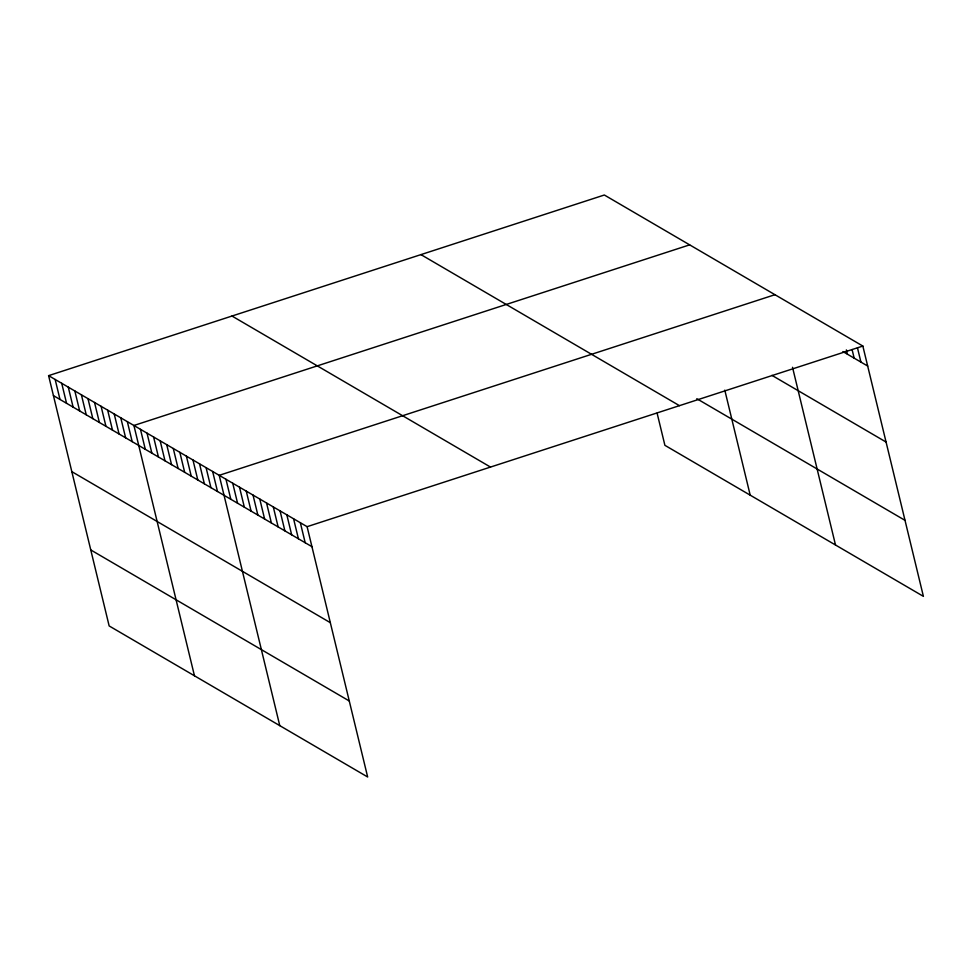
<?xml version="1.0" encoding="UTF-8"?>
<svg xmlns="http://www.w3.org/2000/svg" width="972" height="972" viewBox="0 0 972 972"><rect width="100%" height="100%" fill="white"/><g stroke="black" fill="none" stroke-linecap="round" stroke-linejoin="round"><path stroke-width="1.46" d="M48.6 375.642L307.103 526.678L367.659 776.993L109.156 625.944L48.6 375.642L604.341 195.008L862.844 346.056L923.4 596.358L664.897 445.322L657.108 413.161M689.646 244.859L133.905 425.481L194.461 675.795M774.951 294.698L219.21 475.332L279.766 725.634M307.103 526.678L862.844 346.056M842.894 351.56L867.68 366.043M771.926 375.35L886.063 442.041M696.815 398.702L905.017 520.348M420.949 254.615L679.452 405.664M231.992 316.034L490.495 467.07M53.436 395.628L311.939 546.677M71.819 471.639L330.334 622.675M90.773 549.945L349.276 700.982M857.462 347.806L860.925 362.094M852.092 349.568L854.157 358.146M846.357 349.908L847.402 354.185M792.52 367.307L835.507 545M724.796 390.149L750.202 495.161M300.348 522.729L305.184 542.728M293.58 518.781L298.416 538.767M286.825 514.832L291.661 534.819M280.058 510.883L284.893 530.87M273.302 506.934L278.138 526.921M266.547 502.986L271.382 522.972M259.779 499.037L264.615 519.024M253.024 495.076L257.859 515.075M246.256 491.127L251.092 511.126M239.501 487.179L244.337 507.165M232.733 483.23L237.569 503.217M225.978 479.281L230.814 499.268M212.649 471.493L217.485 491.48M206.088 467.666L210.924 487.652M199.527 463.826L204.363 483.813M192.966 459.999L197.802 479.986M186.405 456.16L191.241 476.146M179.844 452.32L184.68 472.319M173.283 448.493L178.119 468.48M166.722 444.654L171.558 464.652M160.161 440.826L164.997 460.813M153.588 436.987L158.424 456.974M147.027 433.16L151.863 453.146M140.466 429.32L145.302 449.307M127.344 421.654L132.18 441.64M120.783 417.814L125.619 437.813M114.222 413.987L119.058 433.974M107.661 410.148L112.497 430.134M101.1 406.32L105.936 426.307M94.539 402.481L99.375 422.468M87.978 398.654L92.814 418.64M81.405 394.814L86.241 414.801M74.844 390.975L79.68 410.974M68.283 387.148L73.119 407.134M61.722 383.308L66.558 403.295M55.161 379.481L59.997 399.468"/></g></svg>
